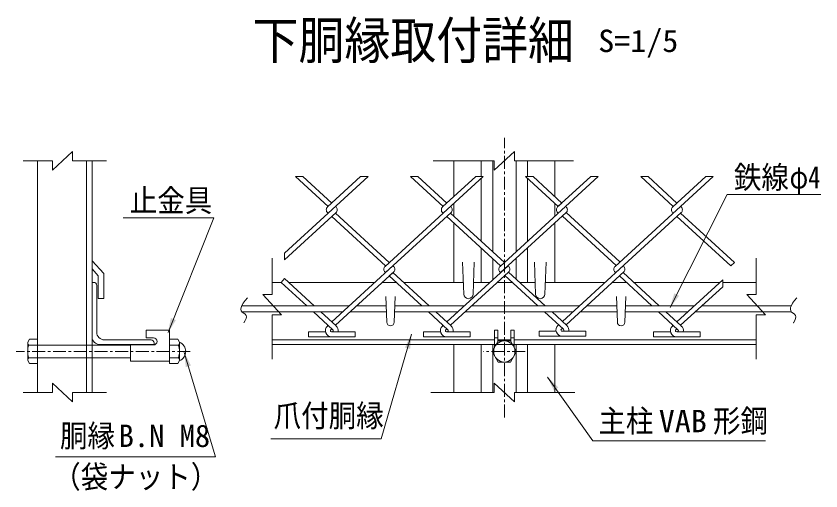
# Model space of a CAD drawing. Units: millimetres, scale not verified, with parts at other scales. Extents: x -4455 to 4455, y -3150 to 3150.
# Drawn here: x 1162 to 2715, y -566 to 351 of the extents above; entities that cross this region are included whole.
import ezdxf
from ezdxf.enums import TextEntityAlignment as Align

# ---------------------------------------------------------------- set-up
doc = ezdxf.new("R2010")
doc.units = ezdxf.units.MM
doc.header["$LTSCALE"] = 20
doc.linetypes.add('DASHED', pattern=[7.5, 6, -1.5])
doc.linetypes.add('USER2', pattern=[2, 1.25, -0.25, 0.25, -0.25])
doc.layers.add('0-C_7詳細', color=7, linetype='Continuous', lineweight=18)
doc.styles.add('ＭＳ ゴシック', font='')
doc.styles.get('ＭＳ ゴシック').set_extended_font_data('MS Gothic')

msp = doc.modelspace()

# ---------------------------------------------------------------- linework, layer by layer
at = {"layer": '0-C_7詳細', "color": 1, "linetype": 'USER2'}
for p, q in [((2104.48, -424.29), (2104.48, 115.49)), ((1498.37, -296.69), (1162.12, -296.69)), ((2144.78, -296.69), (2064.13, -296.69))]:
    msp.add_line(p, q, dxfattribs=at)
at = {"layer": '0-C_7詳細', "color": 4}
for p, q in [((2123.86, 89.09), (2085.09, 53.09)), ((2123.86, 71.09), (2123.86, 89.09)), ((1232.49, 71.09), (1175.93, 71.09)), ((1232.49, 71.09), (1232.49, 53.09)), ((1271.26, 71.09), (1336.54, 71.09)), ((2085.09, 71.09), (1967.29, 71.09)), ((2085.09, 71.09), (2085.09, 53.09)), ((2123.86, 71.09), (2237.81, 71.09)), ((1656.1, -187.01), (1656.1, -116.81)), ((2590.56, -187.01), (2590.56, -116.81)), ((1674.1, -225.78), (1638.1, -187.01)), ((1656.1, -187.01), (1638.1, -187.01)), ((2590.56, -187.01), (2572.56, -187.01)), ((1656.1, -225.78), (1656.1, -311.36)), ((1656.1, -225.78), (1674.1, -225.78)), ((2590.56, -225.78), (2590.56, -311.36)), ((1271.26, -394.05), (1232.49, -358.05)), ((1232.49, -376.05), (1232.49, -358.05)), ((2123.86, -394.05), (2085.09, -358.05)), ((2085.09, -376.05), (2085.09, -358.05)), ((1232.49, -376.05), (1175.93, -376.05)), ((1271.26, -376.05), (1336.54, -376.05)), ((1271.26, -376.05), (1271.26, -394.05)), ((2085.09, -376.05), (1962.28, -376.05)), ((2123.86, -376.05), (2240.68, -376.05)), ((2123.86, -376.05), (2123.86, -394.05))]:
    msp.add_line(p, q, dxfattribs=at)
at = {"layer": '0-C_7詳細'}
for p, q in [((1203.69, -376.05), (1203.69, 71.09)), ((1298.19, -376.05), (1298.19, 71.09)), ((1308.69, -376.05), (1308.69, 71.09)), ((2006.98, 2.16), (2006.98, 71.09)), ((2059.48, 40.81), (2059.48, 71.09)), ((2081.98, -104.35), (2081.98, 71.09)), ((2126.98, -104.35), (2126.98, 71.09)), ((2149.48, 40.81), (2149.48, 71.09)), ((2201.98, 2.16), (2201.98, 71.09)), ((2059.48, -83.73), (2059.48, 37.25)), ((2149.48, -83.73), (2149.48, 37.25)), ((2006.98, -35.62), (2006.98, -10.86)), ((2201.98, -35.62), (2201.98, -10.86)), ((2001.64, -17.71), (2000.57, -16.73)), ((2006.98, -163.34), (2006.98, -48.65)), ((2201.98, -163.34), (2201.98, -48.65)), ((2059.48, -163.34), (2059.48, -96.75)), ((2149.48, -163.34), (2149.48, -96.75)), ((1308.69, -121.46), (1331.19, -146.44)), ((2081.98, -158.6), (2081.98, -117.37)), ((2126.98, -156.64), (2126.98, -117.37)), ((1308.69, -137.15), (1320.69, -150.47)), ((2023.87, -124.34), (2026.12, -185.84)), ((2046.37, -124.34), (2044.12, -185.84)), ((2162.59, -124.34), (2164.84, -185.84)), ((2185.09, -124.34), (2182.84, -185.84)), ((1320.69, -194.38), (1320.69, -150.47)), ((1331.19, -194.38), (1331.19, -146.44)), ((1308.69, -163.34), (1308.69, -268.34)), ((1308.69, -163.34), (1311.69, -163.34)), ((1317.69, -169.34), (1317.69, -259.34)), ((1656.1, -163.34), (1673.88, -163.34)), ((1688.09, -163.34), (1854.78, -163.34)), ((1868.99, -163.34), (1895.91, -163.34)), ((1910.12, -163.34), (2025.3, -163.34)), ((2044.94, -163.34), (2076.81, -163.34)), ((2091.02, -163.34), (2120.08, -163.34)), ((2134.29, -163.34), (2164.01, -163.34)), ((2183.66, -163.34), (2298.84, -163.34)), ((2313.05, -163.34), (2339.97, -163.34)), ((2354.18, -163.34), (2520.87, -163.34)), ((2525.97, -163.34), (2590.56, -163.34)), ((1331.19, -194.38), (1320.69, -194.38)), ((1875.66, -190.8), (1877.46, -240)), ((1893.66, -190.8), (1891.86, -240)), ((2320.75, -190.8), (2322.55, -240)), ((2338.75, -190.8), (2336.95, -240)), ((1597.8, -208.34), (1805.67, -208.34)), ((1819.88, -208.34), (1876.3, -208.34)), ((1893.02, -208.34), (2027.7, -208.34)), ((2041.91, -208.34), (2249.73, -208.34)), ((2263.94, -208.34), (2321.39, -208.34)), ((2338.1, -208.34), (2471.76, -208.34)), ((2485.97, -208.34), (2658.23, -208.34)), ((1598.34, -220.34), (1792.58, -220.34)), ((1806.79, -220.34), (1876.74, -220.34)), ((1892.58, -220.34), (2014.61, -220.34)), ((2028.82, -220.34), (2236.63, -220.34)), ((2250.84, -220.34), (2321.83, -220.34)), ((2337.67, -220.34), (2458.66, -220.34)), ((2472.87, -220.34), (2658.76, -220.34)), ((1413.12, -270.65), (1413.12, -255.65)), ((1413.12, -255.65), (1458.12, -255.65)), ((1458.12, -315.65), (1458.12, -255.65)), ((2085.73, -288.43), (2085.73, -255.65)), ((2091.73, -255.65), (2085.73, -255.65)), ((2091.73, -278.04), (2091.73, -255.65)), ((2123.23, -288.43), (2123.23, -255.65)), ((1184.49, -278.93), (1187.82, -273.17)), ((1184.49, -278.93), (1184.49, -314.45)), ((1187.82, -273.17), (1203.69, -273.17)), ((1203.69, -273.17), (1203.69, -320.21)), ((1332.69, -274.34), (1422.69, -274.34)), ((1413.12, -270.65), (1427.37, -270.65)), ((1458.12, -273.17), (1458.12, -320.21)), ((1473.99, -273.17), (1458.12, -273.17)), ((1477.32, -278.93), (1473.99, -273.17)), ((1477.32, -278.93), (1477.32, -314.45)), ((1656.1, -274.34), (2085.73, -274.34)), ((2091.73, -270.65), (2085.73, -270.65)), ((2091.73, -274.34), (2117.23, -274.34)), ((2117.23, -270.65), (2123.23, -270.65)), ((2123.23, -274.34), (2590.56, -274.34)), ((1186.55, -284.69), (1203.69, -284.69)), ((1308.69, -284.69), (1383.12, -284.69)), ((1323.69, -283.34), (1428.69, -283.34)), ((1383.12, -284.15), (1427.37, -284.15)), ((1383.12, -315.65), (1383.12, -284.15)), ((1428.69, -283.34), (1428.69, -280.34)), ((1475.26, -284.69), (1458.12, -284.69)), ((1656.1, -283.34), (2085.73, -283.34)), ((2239.48, -283.34), (1969.48, -283.34)), ((2006.98, -376.05), (2006.98, -283.34)), ((2059.48, -376.05), (2059.48, -283.34)), ((2081.98, -376.05), (2081.98, -283.34)), ((2088.2, -284.15), (2085.73, -284.15)), ((2088.67, -283.34), (2120.29, -283.34)), ((2120.76, -284.15), (2123.23, -284.15)), ((2123.23, -283.34), (2590.56, -283.34)), ((2126.98, -376.05), (2126.98, -283.34)), ((2149.48, -376.05), (2149.48, -283.34)), ((2201.98, -376.05), (2201.98, -283.34)), ((1186.55, -308.69), (1203.69, -308.69)), ((1308.69, -308.69), (1383.12, -308.69)), ((1475.26, -308.69), (1458.12, -308.69)), ((1184.49, -314.45), (1187.82, -320.21)), ((1187.82, -320.21), (1203.69, -320.21)), ((1383.12, -315.65), (1458.12, -315.65)), ((1473.99, -320.21), (1458.12, -320.21)), ((1477.32, -314.45), (1473.99, -320.21))]:
    msp.add_line(p, q, dxfattribs=at)
at = {"layer": '0-C_7詳細', "color": 3}
for p, q in [((1764.33, -16.73), (1701.53, 40.81)), ((1715.74, 40.81), (1701.53, 40.81)), ((1771.44, -10.22), (1715.74, 40.81)), ((1827.13, 40.81), (1763.26, -17.71)), ((1841.34, 40.81), (1764.33, -29.75)), ((1841.34, 40.81), (1827.13, 40.81)), ((1986.36, -16.73), (1923.56, 40.81)), ((1937.77, 40.81), (1923.56, 40.81)), ((1993.46, -10.22), (1937.77, 40.81)), ((2049.16, 40.81), (1985.29, -17.71)), ((2063.37, 40.81), (1986.36, -29.75)), ((2063.37, 40.81), (2049.16, 40.81)), ((2208.39, -16.73), (2145.59, 40.81)), ((2159.8, 40.81), (2145.59, 40.81)), ((2215.49, -10.22), (2159.8, 40.81)), ((2271.19, 40.81), (2207.32, -17.71)), ((2285.4, 40.81), (2222.6, -16.73)), ((2285.4, 40.81), (2271.19, 40.81)), ((2430.42, -16.73), (2367.62, 40.81)), ((2381.83, 40.81), (2367.62, 40.81)), ((2437.52, -10.22), (2381.83, 40.81)), ((2493.21, 40.81), (2429.35, -17.71)), ((2507.42, 40.81), (2444.63, -16.73)), ((2507.42, 40.81), (2493.21, 40.81)), ((2215.49, -10.22), (2207.32, -17.71)), ((2437.52, -10.22), (2429.35, -17.71)), ((1779.61, -28.77), (1679.99, -120.06)), ((1764.33, -29.75), (1679.99, -107.04)), ((1764.33, -29.75), (1763.26, -28.77)), ((1764.33, -29.75), (1763.26, -28.77)), ((1779.61, -28.77), (1771.44, -36.26)), ((1779.61, -17.71), (1778.54, -16.73)), ((1882.45, -124.97), (1778.54, -29.75)), ((1986.36, -29.75), (1874.28, -132.46)), ((2001.64, -28.77), (1875.35, -144.5)), ((1986.36, -29.75), (1985.29, -28.77)), ((1986.36, -29.75), (1985.29, -28.77)), ((2001.64, -28.77), (1993.46, -36.26)), ((2104.48, -124.97), (2000.57, -29.75)), ((2222.6, -16.73), (2096.3, -132.46)), ((2223.67, -28.77), (2097.37, -144.5)), ((2208.39, -29.75), (2207.32, -28.77)), ((2208.39, -29.75), (2207.32, -28.77)), ((2223.67, -17.71), (2222.6, -16.73)), ((2223.67, -17.71), (2222.6, -16.73)), ((2327.58, -123.99), (2223.67, -28.77)), ((2444.63, -16.73), (2318.33, -132.46)), ((2445.7, -28.77), (2319.4, -144.5)), ((2430.42, -29.75), (2429.35, -28.77)), ((2430.42, -29.75), (2429.35, -28.77)), ((2445.7, -17.71), (2444.63, -16.73)), ((2445.7, -17.71), (2444.63, -16.73)), ((2548.54, -124.97), (2444.63, -29.75)), ((1875.35, -131.48), (1771.44, -36.26)), ((2097.37, -131.48), (1993.46, -36.26)), ((2320.47, -130.5), (2216.56, -35.28)), ((2541.43, -131.48), (2437.52, -36.26)), ((1679.99, -107.04), (1679.99, -120.06)), ((1889.56, -131.48), (1771.44, -239.71)), ((1890.63, -132.46), (1889.56, -131.48)), ((2111.58, -131.48), (1993.46, -239.71)), ((2112.65, -132.46), (2111.58, -131.48)), ((2334.68, -130.5), (2216.56, -238.73)), ((2326.51, -124.97), (2318.33, -132.46)), ((2334.68, -132.46), (2333.61, -131.48)), ((2334.68, -132.46), (2333.61, -131.48)), ((2541.43, -131.48), (2548.54, -124.97)), ((1890.63, -143.52), (1778.54, -246.22)), ((1875.35, -144.5), (1874.28, -143.52)), ((1875.35, -144.5), (1874.28, -143.52)), ((1890.63, -143.52), (1882.45, -151.01)), ((1945.02, -208.34), (1882.45, -151.01)), ((1959.23, -208.34), (1889.56, -144.5)), ((2112.65, -143.52), (2000.57, -246.22)), ((2097.37, -144.5), (2096.3, -143.52)), ((2097.37, -144.5), (2096.3, -143.52)), ((2169.19, -208.34), (2105.55, -150.03)), ((2183.4, -208.34), (2112.65, -143.52)), ((2335.75, -142.54), (2223.67, -245.24)), ((2319.4, -144.5), (2318.33, -143.52)), ((2319.4, -144.5), (2318.33, -143.52)), ((2389.07, -208.34), (2326.51, -151.01)), ((2403.28, -208.34), (2333.61, -144.5)), ((1722.99, -208.34), (1673.88, -163.34)), ((2525.97, -158.66), (2437.52, -239.71)), ((2525.97, -171.68), (2525.97, -158.66)), ((2525.97, -171.68), (2444.63, -246.22)), ((1773.49, -254.62), (1736.09, -220.34)), ((1779.98, -247.54), (1750.3, -220.34)), ((1995.52, -254.62), (1958.11, -220.34)), ((2002.01, -247.54), (1972.32, -220.34)), ((2218.62, -253.64), (2182.28, -220.34)), ((2225.11, -246.56), (2196.49, -220.34)), ((2439.58, -254.62), (2402.17, -220.34)), ((2446.06, -247.54), (2416.38, -220.34)), ((1764.33, -246.22), (1762.89, -247.54)), ((1778.54, -246.22), (1779.98, -247.54)), ((1986.36, -246.22), (1984.92, -247.54)), ((2209.46, -245.24), (2208.02, -246.56)), ((2430.42, -246.22), (2428.98, -247.54)), ((1726.44, -268.39), (1726.44, -258.79)), ((1759.24, -258.79), (1726.44, -258.79)), ((1771.44, -252.73), (1769.38, -254.62)), ((1771, -258.79), (1816.44, -258.79)), ((1771.87, -258.79), (1771, -258.79)), ((1771.44, -252.73), (1773.49, -254.62)), ((1816.44, -268.39), (1816.44, -258.79)), ((1981.27, -258.79), (1948.46, -258.79)), ((1948.46, -268.39), (1948.46, -258.79)), ((1993.46, -252.73), (1991.41, -254.62)), ((1993.9, -258.79), (1993.03, -258.79)), ((1993.03, -258.79), (2038.46, -258.79)), ((2038.46, -268.39), (2038.46, -258.79)), ((2171.56, -267.41), (2171.56, -257.81)), ((2204.37, -257.81), (2171.56, -257.81)), ((2216.56, -251.75), (2214.51, -253.64)), ((2216.13, -257.81), (2261.56, -257.81)), ((2217, -257.81), (2216.13, -257.81)), ((2261.56, -267.41), (2261.56, -257.81)), ((2425.33, -258.79), (2392.52, -258.79)), ((2392.52, -268.39), (2392.52, -258.79)), ((2437.52, -252.73), (2435.46, -254.62)), ((2437.09, -258.79), (2482.52, -258.79)), ((2437.96, -258.79), (2437.09, -258.79)), ((2482.52, -268.39), (2482.52, -258.79)), ((1771.87, -268.39), (1726.44, -268.39)), ((1771, -268.39), (1816.44, -268.39)), ((1993.9, -268.39), (1948.46, -268.39)), ((1993.03, -268.39), (2038.46, -268.39)), ((2217, -267.41), (2171.56, -267.41)), ((2216.13, -267.41), (2261.56, -267.41)), ((2437.96, -268.39), (2392.52, -268.39)), ((2437.09, -268.39), (2482.52, -268.39))]:
    msp.add_line(p, q, dxfattribs=at)
at = {"layer": '0-C_7詳細', "color": 3, "linetype": 'DASHED'}
for p, q in [((1203.69, -284.69), (1308.69, -284.69)), ((1203.69, -308.69), (1308.69, -308.69))]:
    msp.add_line(p, q, dxfattribs=at)
at = {"layer": '0-C_7詳細', "color": 4}
for points in [[(1271.26, 71.09), (1271.26, 89.09), (1232.49, 53.09)], [(1601.53, -241.61), (1601.85, -241.23), (1604.51, -237.02), (1606.08, -233.27), (1606.55, -229.95), (1605.92, -227.08), (1604.2, -224.64), (1601.38, -222.66), (1598.55, -220.65), (1596.8, -218.17), (1596.12, -215.21), (1596.51, -211.78), (1597.98, -207.87), (1600.52, -203.49), (1604.13, -198.63), (1608.82, -193.3)], [(2590.56, -225.78), (2608.56, -225.78), (2572.56, -187.01)], [(2661.96, -241.61), (2662.27, -241.23), (2664.94, -237.02), (2666.5, -233.27), (2666.97, -229.95), (2666.35, -227.08), (2664.63, -224.64), (2661.81, -222.66), (2658.98, -220.65), (2657.23, -218.17), (2656.55, -215.21), (2656.94, -211.78), (2658.41, -207.87), (2660.95, -203.49), (2664.56, -198.63), (2669.25, -193.3)], [(1653.78, -465.54), (1866.87, -465.54), (1925.34, -263.53)]]:
    msp.add_lwpolyline(points, dxfattribs=at)
at = {"layer": '0-C_7詳細', "color": 1}
for points in [[(2715.45, 5.99), (2534.77, 5.99), (2424.51, -211.7)], [(1368.86, -38.61), (1543.66, -38.61), (1455.42, -260.17)], [(1238.18, -499.8), (1547.29, -499.8), (1486.67, -298.61)], [(2608.57, -468.91), (2275.58, -468.91), (2188.07, -346.34)]]:
    msp.add_lwpolyline(points, dxfattribs=at)
at = {"layer": '0-C_7詳細', "color": 3}
msp.add_lwpolyline([(1737.2, -208.34), (1679.99, -155.91), (1673.88, -163.34)], dxfattribs=at)
at = {"layer": '0-C_7詳細'}
msp.add_lwpolyline([(2117.23, -278.04), (2117.23, -255.65), (2123.23, -255.65)], dxfattribs=at)
at = {"layer": '0-C_7詳細', "color": 3}
msp.add_lwpolyline([(2080.96, -296.69), (2092.72, -317.06), (2116.24, -317.06), (2128, -296.69), (2116.24, -276.32), (2092.72, -276.32)], close=True, dxfattribs=at)
msp.add_circle((2104.48, -296.69), 20.4, dxfattribs=at)
for centre, radius, start, end in [((1768.33, -23.24), 7.5, 132.5, 227.5), ((1774.55, -23.24), 7.5, 312.5, 47.5), ((1990.36, -23.24), 7.5, 132.5, 227.5), ((1996.57, -23.24), 7.5, 312.5, 47.5), ((2212.38, -23.24), 7.5, 132.5, 227.5), ((2218.6, -23.24), 7.5, 312.5, 47.5), ((2434.41, -23.24), 7.5, 132.5, 227.5), ((2440.63, -23.24), 7.5, 312.5, 47.5), ((1879.34, -137.99), 7.5, 132.5, 227.5), ((1885.56, -137.99), 7.5, 312.5, 47.5), ((2101.37, -137.99), 7.5, 132.5, 227.5), ((2107.59, -137.99), 7.5, 312.5, 47.5), ((2323.4, -137.99), 7.5, 132.5, 227.5), ((2329.62, -137.99), 7.5, 312.5, 47.5), ((1771, -256.39), 12, 132.5, 270), ((1771.87, -256.39), 12, 348.46304, 47.5), ((1993.03, -256.39), 12, 132.5, 270), ((1993.9, -256.39), 12, 348.46304, 47.5), ((2216.13, -255.41), 12, 132.5, 270), ((2217, -255.41), 12, 348.46304, 47.5), ((2437.09, -256.39), 12, 132.5, 270), ((2437.96, -256.39), 12, 348.46304, 47.5), ((1771, -256.39), 2.4, 132.5, 270), ((1771.87, -256.39), 2.4, 270, 47.5), ((1993.03, -256.39), 2.4, 132.5, 270), ((1993.9, -256.39), 2.4, 270, 47.5), ((2216.13, -255.41), 2.4, 132.5, 270), ((2217, -255.41), 2.4, 270, 47.5), ((2437.09, -256.39), 2.4, 132.5, 270), ((2437.96, -256.39), 2.4, 270, 47.5)]:
    msp.add_arc(centre, radius, start, end, dxfattribs=at)
at = {"layer": '0-C_7詳細'}
for centre, radius, start, end in [((1311.69, -169.34), 6, 0, 90), ((2035.12, -185.84), 9, 180, 0), ((2173.84, -185.84), 9, 180, 0), ((1884.66, -240), 7.2, 180, 0), ((2329.75, -240), 7.2, 180, 0), ((1332.69, -259.34), 15, 180, 270), ((1193.58, -278.93), 9.09, 180, 219.3382), ((1323.69, -268.34), 15, 180, 270), ((1422.69, -280.34), 6, 0, 90), ((1427.37, -277.4), 6.75, 270, 90), ((1468.23, -278.93), 9.09, 320.6618, 0), ((1470.5, -296.69), 19.02, 291.00774, 68.99226), ((1220.49, -296.69), 36, 160.52878, 199.47122), ((1441.32, -296.69), 36, 340.52878, 19.47122), ((1193.58, -314.45), 9.09, 140.6618, 180), ((1468.23, -314.45), 9.09, 0, 39.3382)]:
    msp.add_arc(centre, radius, start, end, dxfattribs=at)
at = {"layer": '0-C_7詳細', "color": 1}
for points in [[(2423.6, -213.48), (2432.51, -184.37), (2441.81, -189.08)], [(1454.68, -262.03), (1460.94, -232.23), (1470.62, -236.09)], [(1486.09, -296.69), (1499.74, -323.91), (1489.76, -326.92)], [(2186.91, -344.71), (2208.58, -366.1), (2200.1, -372.15)]]:
    msp.add_solid(points, dxfattribs=at)
at = {"layer": '0-C_7詳細', "color": 4}
msp.add_solid([(1925.89, -261.61), (1922.56, -291.87), (1912.55, -288.98)], dxfattribs=at)

# ---------------------------------------------------------------- texts
at = {"layer": '0-C_7詳細', "style": 'ＭＳ ゴシック', "width": 0.9}
msp.add_text('下胴縁取付詳細', height=72.14, dxfattribs=at).set_placement((1618.67, 246.17), align=Align.BOTTOM_LEFT)
at = {"layer": '0-C_7詳細', "color": 3, "style": 'ＭＳ ゴシック'}
for s, width, p in [('S=1/5', 1.05, (2285.76, 268.25)), ('鉄線', 0.9, (2547.39, 4.98)), ('φ4', 0.8, (2655.06, 4.98)), ('止金具', 0.9, (1381.49, -39.92)), ('爪付胴縁', 0.9, (1659.16, -455.22)), ('主柱', 0.9, (2285.89, -465.47)), ('形鋼', 0.9, (2507.13, -465.47)), ('VAB', 1.05, (2402.56, -465.65)), ('胴縁', 0.9, (1246.79, -494.11)), ('（袋ナット）', 0.9, (1233.78, -573.17))]:
    msp.add_text(s, height=43.26, dxfattribs=dict(at, width=width)).set_placement(p, align=Align.BOTTOM_LEFT)
msp.add_text('B.N M8', height=43.26, dxfattribs=at).set_placement((1360.08, -494.11), align=Align.BOTTOM_LEFT)

doc.saveas('drawing.dxf')
